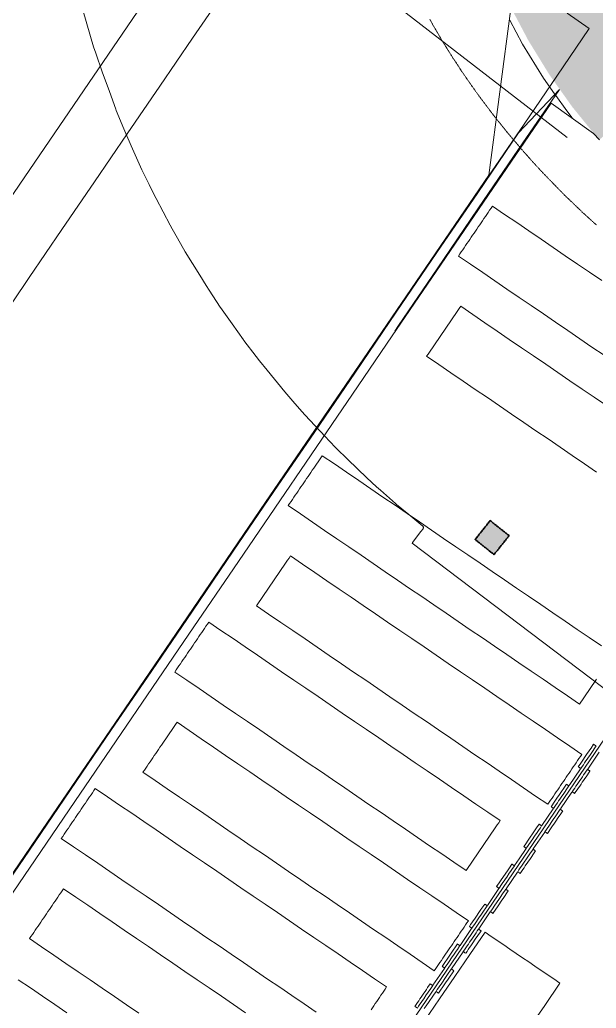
# Model space of a CAD drawing. Header units: millimetres. Extents: x -31757 to 121236, y -27283 to 63658.
# Drawn here: x 29485 to 32346, y 30862 to 35771 of the extents above; entities that cross this region are included whole.
import ezdxf

# ---------------------------------------------------------------- set-up
doc = ezdxf.new("R2010")
doc.units = ezdxf.units.MM
doc.linetypes.add('PHANTOM', pattern=[6.35, 3.175, -0.635, 0.635, -0.635, 0.635, -0.635])
for name, color, linetype, lineweight in [('01_切断（構造・壁）', 7, 'Continuous', 35), ('06_部屋の色', 8, 'Continuous', 0), ('10_見えがかり', 7, 'Continuous', 13), ('11_見えがかり（家具）', 8, 'Continuous', 9), ('20_上部（屋根の外形・梁）', 8, 'PHANTOM', 9), ('30_敷地・外構', 8, 'Continuous', 9), ('50_寸法', 3, 'Continuous', 9)]:
    doc.layers.add(name, color=color, linetype=linetype, lineweight=lineweight)

msp = doc.modelspace()

# ---------------------------------------------------------------- hatches: boundary and pattern name
at = {"layer": '01_切断（構造・壁）'}
msp.add_hatch(color=7, dxfattribs=at).paths.add_polyline_path([(31753.2, 33183.6), (31750.8, 33185.6), (31745.4, 33189.9), (31747.3, 33192.3), (31751.6, 33197.7), (31753.5, 33200.1), (31757.8, 33205.5), (31759.7, 33207.9), (31764, 33213.3), (31766, 33215.8), (31770.3, 33221.2), (31772.2, 33223.6), (31776.5, 33229), (31778.4, 33231.4), (31782.7, 33236.8), (31784.6, 33239.2), (31788.9, 33244.7), (31790.9, 33247.1), (31795.2, 33252.5), (31797.1, 33254.9), (31801.4, 33260.3), (31803.3, 33262.7), (31807.6, 33268.1), (31809.5, 33270.5), (31813.8, 33276), (31815.8, 33278.4), (31820.1, 33283.8), (31822.5, 33281.9), (31827.9, 33277.6), (31830.3, 33275.6), (31835.7, 33271.3), (31838.1, 33269.4), (31843.5, 33265.1), (31846, 33263.2), (31851.4, 33258.9), (31853.8, 33257), (31859.2, 33252.7), (31861.6, 33250.7), (31867, 33246.4), (31869.4, 33244.5), (31874.9, 33240.2), (31877.3, 33238.3), (31882.7, 33234), (31885.1, 33232.1), (31890.5, 33227.8), (31892.9, 33225.8), (31898.3, 33221.5), (31900.7, 33219.6), (31906.2, 33215.3), (31908.6, 33213.4), (31914, 33209.1), (31912.1, 33206.7), (31907.8, 33201.3), (31905.8, 33198.8), (31901.5, 33193.4), (31899.6, 33191), (31895.3, 33185.6), (31893.4, 33183.2), (31889.1, 33177.8), (31887.2, 33175.4), (31882.9, 33169.9), (31880.9, 33167.5), (31876.6, 33162.1), (31874.7, 33159.7), (31870.4, 33154.3), (31868.5, 33151.9), (31864.2, 33146.5), (31862.3, 33144.1), (31858, 33138.6), (31856, 33136.2), (31851.7, 33130.8), (31849.8, 33128.4), (31845.5, 33123), (31843.6, 33120.6), (31839.3, 33115.2), (31836.9, 33117.1), (31831.5, 33121.4), (31829, 33123.3), (31823.6, 33127.6), (31821.2, 33129.5), (31815.8, 33133.8), (31813.4, 33135.8), (31808, 33140.1), (31805.6, 33142), (31800.2, 33146.3), (31797.7, 33148.2), (31792.3, 33152.5), (31789.9, 33154.4), (31784.5, 33158.7), (31782.1, 33160.7), (31776.7, 33165), (31774.3, 33166.9), (31768.8, 33171.2), (31766.4, 33173.1), (31761, 33177.4), (31758.6, 33179.3)])
at = {"layer": '06_部屋の色', "true_color": 0xc9c1e3}
msp.add_hatch(color=8, dxfattribs=at).paths.add_polyline_path([(31826.7, 37731.8), (31827.1, 37733.8), (31827.2, 37734.1), (31827.3, 37734.5), (31827.4, 37734.9), (31828.1, 37737.7), (31829.6, 37744), (31870.5, 37913.3), (31870.5, 37913.3), (31922.3, 38079.5), (31926.2, 38091.9), (31988.9, 38254.3), (31993.6, 38266.5), (32066.8, 38424.4), (32072.3, 38436.2), (32155.6, 38589), (32161.9, 38600.4), (32256.4, 38749.3), (32263.5, 38760.5), (32272.8, 38774.2), (32282.9, 38789), (32399.1, 38959.4), (32423.1, 38994.7), (34415.9, 41918.4), (41890.2, 35769.7), (41406.9, 35180.1), (40925.8, 34588.6), (40446.8, 33995.4), (39970, 33400.4), (39495.4, 32803.7), (39023, 32205.3), (38552.7, 31605.1), (38240.5, 31204.1), (38022.3, 30922.4), (33553.4, 34375.8), (33243.1, 34615.6), (32897, 34883.1), (32877.5, 34898.1), (32877.5, 34898), (32874.1, 34900.8), (32729.8, 35020.1), (32593.7, 35148.5), (32592.1, 35150.3), (32590.7, 35151.6), (32590.7, 35151.7), (32473.4, 35278.1), (32365.7, 35178), (32362, 35174.6), (32351.6, 35185.8), (32227.3, 35338.6), (32113.2, 35499.4), (32010, 35667.2), (31917.9, 35841.5), (31839.4, 36017.3), (31971.9, 36076.5), (31978.2, 36079.3), (31913.5, 36254.3), (31912.7, 36256.8), (31860.2, 36433.6), (31859.6, 36436.2), (31818.8, 36616.1), (31818.4, 36618.7), (31789.5, 36800.8), (31789.3, 36803.5), (31772.4, 36987.1), (31772.4, 36988.1), (31767.6, 37172.5), (31767.5, 37174.2), (31767.6, 37174.3), (31767.7, 37176.8), (31775, 37361.1), (31775.3, 37363.8), (31794.7, 37547.1), (31795.2, 37549.8), (31826.6, 37731.5), (31826.6, 37731.8), (31826.6, 37731.8)])

# ---------------------------------------------------------------- linework, layer by layer
at = {"layer": '01_切断（構造・壁）'}
msp.add_lwpolyline([(31753.2, 33183.6), (31750.8, 33185.6), (31745.4, 33189.9), (31747.3, 33192.3), (31751.6, 33197.7), (31753.5, 33200.1), (31757.8, 33205.5), (31759.7, 33207.9), (31764, 33213.3), (31766, 33215.8), (31770.3, 33221.2), (31772.2, 33223.6), (31776.5, 33229), (31778.4, 33231.4), (31782.7, 33236.8), (31784.6, 33239.2), (31788.9, 33244.7), (31790.9, 33247.1), (31795.2, 33252.5), (31797.1, 33254.9), (31801.4, 33260.3), (31803.3, 33262.7), (31807.6, 33268.1), (31809.5, 33270.5), (31813.8, 33276), (31815.8, 33278.4), (31820.1, 33283.8), (31822.5, 33281.9), (31827.9, 33277.6), (31830.3, 33275.6), (31835.7, 33271.3), (31838.1, 33269.4), (31843.5, 33265.1), (31846, 33263.2), (31851.4, 33258.9), (31853.8, 33257), (31859.2, 33252.7), (31861.6, 33250.7), (31867, 33246.4), (31869.4, 33244.5), (31874.9, 33240.2), (31877.3, 33238.3), (31882.7, 33234), (31885.1, 33232.1), (31890.5, 33227.8), (31892.9, 33225.8), (31898.3, 33221.5), (31900.7, 33219.6), (31906.2, 33215.3), (31908.6, 33213.4), (31914, 33209.1), (31912.1, 33206.7), (31907.8, 33201.3), (31905.8, 33198.8), (31901.5, 33193.4), (31899.6, 33191), (31895.3, 33185.6), (31893.4, 33183.2), (31889.1, 33177.8), (31887.2, 33175.4), (31882.9, 33169.9), (31880.9, 33167.5), (31876.6, 33162.1), (31874.7, 33159.7), (31870.4, 33154.3), (31868.5, 33151.9), (31864.2, 33146.5), (31862.3, 33144.1), (31858, 33138.6), (31856, 33136.2), (31851.7, 33130.8), (31849.8, 33128.4), (31845.5, 33123), (31843.6, 33120.6), (31839.3, 33115.2), (31836.9, 33117.1), (31831.5, 33121.4), (31829, 33123.3), (31823.6, 33127.6), (31821.2, 33129.5), (31815.8, 33133.8), (31813.4, 33135.8), (31808, 33140.1), (31805.6, 33142), (31800.2, 33146.3), (31797.7, 33148.2), (31792.3, 33152.5), (31789.9, 33154.4), (31784.5, 33158.7), (31782.1, 33160.7), (31776.7, 33165), (31774.3, 33166.9), (31768.8, 33171.2), (31766.4, 33173.1), (31761, 33177.4), (31758.6, 33179.3), (31753.2, 33183.6)], dxfattribs=at)
at = {"layer": '10_見えがかり'}
for points in [[(31923, 35826.5), (31812.9, 34999.4), (31259.2, 34187.1), (30705.6, 33374.9), (30151.9, 32562.6), (29598.3, 31750.4), (29044.7, 30938.1), (28491, 30125.9), (27709.5, 30517.3), (26897.2, 31070.9), (26330.2, 30329.2), (24669.3, 27892.4), (24115.7, 27080.2), (23365.5, 27306.2), (23573.4, 28053), (24127, 28865.2), (24680.7, 29677.5), (26895.2, 32926.5)], [(31917.4, 35769.6), (31980.4, 35650.3), (32084.9, 35480.6), (32140, 35402.9)], [(29129.3, 29549.5), (28589, 29917.8), (28537.5, 30105.3), (28522.3, 30083), (28537.5, 30105.6), (28521.6, 30163.5), (28926.1, 30757.1), (29128.4, 31053.9), (29330.7, 31350.7), (29533, 31647.4), (29937.6, 32241), (30139.9, 32537.8), (30342.1, 32834.6), (30544.4, 33131.4), (30746.7, 33428.1), (30949, 33724.9), (31151.3, 34021.7), (31353.6, 34318.5), (31555.9, 34615.3), (31758.2, 34912), (31960.5, 35208.8), (32163.5, 35425)], [(32163.5, 35425), (31961.2, 35128.3), (31758.9, 34831.5), (31556.6, 34534.7), (31364.7, 34253.2), (31347.6, 34224.5)], [(32145.5, 35395.1), (32200.2, 35318), (32227.5, 35284.4)], [(31137.2, 33912.2), (31334.2, 34201.2), (31531.2, 34490.2), (31925.2, 35068.3), (32122.2, 35357.3), (32332.8, 35206.8), (32362.7, 35175.3)], [(30142.8, 28965.6), (30117.6, 28936.4), (29250.5, 29527.4), (28961.5, 29724.4), (28672.5, 29921.4), (28576.2, 30154.9), (28773.2, 30443.9), (28970.2, 30733), (29561.2, 31600), (29758.2, 31889), (30349.2, 32756.1), (30546.2, 33045.1), (31137.2, 33912.2)], [(32260.5, 32059.4), (32258.4, 32060.8), (32257.4, 32061.5), (32270.1, 32080.1), (32276.4, 32089.4), (32295.4, 32117.3), (32301.8, 32126.6), (32308.1, 32135.9), (32314.4, 32145.2), (32320.8, 32154.5), (32333.5, 32173.1), (32334.5, 32172.4), (32336.6, 32171), (32337.6, 32170.3), (32338.6, 32169.6), (32339.6, 32168.8), (32340.7, 32168.1), (32341.7, 32167.4), (32342.7, 32166.7), (32343.8, 32166), (32344.8, 32165.3), (32345.8, 32164.6), (32320.5, 32127.4), (32314.2, 32118.1), (32307.8, 32108.8), (32301.5, 32099.6), (32295.2, 32090.3), (32288.8, 32081), (32282.5, 32071.7), (32276.1, 32062.4), (32269.8, 32053.1), (32268.8, 32053.8), (32266.7, 32055.2), (32264.6, 32056.6), (32262.6, 32058), (32260.5, 32059.4)], [(32361.1, 32133.7), (32304.2, 32050.2)], [(32211.8, 31968), (32268.7, 32051.4)], [(32230.1, 31934.9), (32228, 31936.3), (32227, 31937), (32233.4, 31946.3), (32239.7, 31955.6), (32246, 31964.9), (32252.4, 31974.2), (32258.7, 31983.5), (32265, 31992.8), (32271.4, 32002.1), (32277.7, 32011.4), (32284, 32020.7), (32290.4, 32030), (32296.7, 32039.3), (32303, 32048.6), (32304.1, 32047.9), (32306.1, 32046.5), (32307.2, 32045.8), (32308.2, 32045), (32309.2, 32044.3), (32310.3, 32043.6), (32312.3, 32042.2), (32314.4, 32040.8), (32315.4, 32040.1), (32296.4, 32012.2), (32290.1, 32002.9), (32283.8, 31993.6), (32277.4, 31984.3), (32271.1, 31975), (32264.8, 31965.8), (32258.4, 31956.5), (32252.1, 31947.2), (32245.7, 31937.9), (32239.4, 31928.6), (32237.3, 31930), (32235.3, 31931.4), (32232.2, 31933.5), (32230.1, 31934.9)], [(32126.4, 31860.4), (32125.3, 31861.1), (32123.3, 31862.5), (32122.2, 31863.2), (32141.3, 31891.1), (32147.6, 31900.4), (32153.9, 31909.7), (32160.3, 31919), (32198.3, 31974.8), (32199.3, 31974.1), (32201.4, 31972.6), (32202.4, 31971.9), (32203.4, 31971.2), (32205.5, 31969.8), (32206.5, 31969.1), (32207.6, 31968.4), (32209.6, 31967), (32210.7, 31966.3), (32204.3, 31957), (32198, 31947.7), (32191.7, 31938.4), (32185.3, 31929.1), (32172.7, 31910.5), (32166.3, 31901.2), (32160, 31891.9), (32153.6, 31882.6), (32147.3, 31873.3), (32141, 31864.1), (32134.6, 31854.8), (32132.6, 31856.2), (32131.5, 31856.9), (32128.4, 31859), (32127.4, 31859.7), (32126.4, 31860.4)], [(32225.9, 31935.4), (32169, 31851.9)], [(32076.6, 31769.6), (32133.5, 31853.1)], [(32094.9, 31736.6), (32093.9, 31737.3), (32092.9, 31738), (32091.8, 31738.7), (32110.9, 31766.6), (32117.2, 31775.9), (32123.5, 31785.2), (32129.9, 31794.5), (32136.2, 31803.8), (32142.5, 31813.1), (32167.9, 31850.3), (32168.9, 31849.6), (32169.9, 31848.8), (32172, 31847.4), (32174.1, 31846), (32176.1, 31844.6), (32179.2, 31842.5), (32180.3, 31841.8), (32167.6, 31823.2), (32161.3, 31813.9), (32142.3, 31786), (32135.9, 31776.7), (32129.6, 31767.4), (32123.2, 31758.1), (32116.9, 31748.8), (32110.6, 31739.6), (32104.2, 31730.3), (32103.2, 31731), (32102.2, 31731.7), (32101.1, 31732.4), (32099.1, 31733.8), (32098, 31734.5), (32097, 31735.2), (32096, 31735.9), (32094.9, 31736.6)], [(31991.2, 31662.1), (31990.2, 31662.8), (31989.1, 31663.5), (31988.1, 31664.2), (31987.1, 31664.9), (31993.4, 31674.2), (31999.7, 31683.5), (32006.1, 31692.8), (32044.1, 31748.6), (32050.4, 31757.9), (32063.1, 31776.4), (32064.1, 31775.7), (32065.2, 31775), (32066.2, 31774.3), (32068.3, 31772.9), (32070.3, 31771.5), (32072.4, 31770.1), (32073.4, 31769.4), (32074.5, 31768.7), (32075.5, 31768), (32069.2, 31758.7), (32062.8, 31749.4), (32056.5, 31740.1), (32050.2, 31730.8), (32043.8, 31721.5), (32037.5, 31712.2), (32031.1, 31702.9), (32012.1, 31675), (32005.8, 31665.7), (31999.5, 31656.4), (31997.4, 31657.9), (31996.4, 31658.6), (31995.3, 31659.3), (31993.3, 31660.7), (31992.2, 31661.4), (31991.2, 31662.1)], [(32090.7, 31737.1), (32033.8, 31653.6)], [(31941.5, 31571.3), (31963.6, 31603.9), (31998.3, 31654.8)], [(31959.8, 31538.3), (31958.7, 31539), (31957.7, 31539.7), (31956.7, 31540.4), (31963, 31549.7), (31969.3, 31559), (31975.7, 31568.3), (31982, 31577.6), (32007.4, 31614.8), (32013.7, 31624.1), (32020, 31633.3), (32026.4, 31642.6), (32032.7, 31651.9), (32033.7, 31651.2), (32034.8, 31650.5), (32035.8, 31649.8), (32036.8, 31649.1), (32037.9, 31648.4), (32039.9, 31647), (32041, 31646.3), (32042, 31645.6), (32043, 31644.9), (32044.1, 31644.2), (32045.1, 31643.5), (32038.8, 31634.2), (32032.4, 31624.9), (32026.1, 31615.6), (32019.8, 31606.3), (31994.4, 31569.1), (31988.1, 31559.8), (31981.7, 31550.5), (31975.4, 31541.2), (31969.1, 31531.9), (31967, 31533.3), (31964.9, 31534.8), (31961.8, 31536.9), (31959.8, 31538.3)], [(31855, 31464.5), (31854, 31465.2), (31852.9, 31465.9), (31851.9, 31466.6), (31864.6, 31485.2), (31870.9, 31494.5), (31908.9, 31550.2), (31915.3, 31559.5), (31927.9, 31578.1), (31929, 31577.4), (31931, 31576), (31933.1, 31574.6), (31935.2, 31573.2), (31937.2, 31571.8), (31939.3, 31570.4), (31940.3, 31569.7), (31927.7, 31551.1), (31921.3, 31541.8), (31915, 31532.5), (31902.3, 31513.9), (31896, 31504.6), (31889.6, 31495.3), (31883.3, 31486), (31877, 31476.7), (31864.3, 31458.1), (31863.3, 31458.8), (31862.2, 31459.5), (31861.2, 31460.2), (31860.2, 31460.9), (31858.1, 31462.4), (31857.1, 31463.1), (31856, 31463.8), (31855, 31464.5)], [(31955.5, 31538.7), (31898.7, 31455.3)], [(31806.3, 31373), (31863.2, 31456.5)], [(31825.6, 31339.3), (31823.6, 31340.7), (31822.5, 31341.4), (31821.5, 31342.1), (31827.8, 31351.4), (31834.2, 31360.7), (31840.5, 31370), (31865.9, 31407.1), (31872.2, 31416.4), (31878.5, 31425.7), (31884.9, 31435), (31891.2, 31444.3), (31897.5, 31453.6), (31899.6, 31452.2), (31901.7, 31450.8), (31902.7, 31450.1), (31904.8, 31448.7), (31905.8, 31448), (31906.8, 31447.3), (31907.9, 31446.6), (31908.9, 31445.9), (31909.9, 31445.2), (31884.6, 31408), (31878.2, 31398.7), (31871.9, 31389.4), (31865.6, 31380.1), (31859.2, 31370.8), (31833.9, 31333.6), (31831.8, 31335), (31830.8, 31335.7), (31829.8, 31336.4), (31827.7, 31337.9), (31825.6, 31339.3)], [(31719.8, 31266.2), (31717.8, 31267.6), (31716.7, 31268.3), (31723.1, 31277.6), (31729.4, 31286.9), (31735.7, 31296.2), (31742.1, 31305.4), (31754.7, 31324), (31761.1, 31333.3), (31767.4, 31342.6), (31773.8, 31351.9), (31792.8, 31379.8), (31793.8, 31379.1), (31795.9, 31377.7), (31796.9, 31377), (31797.9, 31376.3), (31799, 31375.6), (31801, 31374.2), (31802.1, 31373.5), (31804.1, 31372.1), (31805.2, 31371.4), (31779.8, 31334.2), (31773.5, 31324.9), (31767.1, 31315.6), (31760.8, 31306.3), (31748.1, 31287.7), (31741.8, 31278.4), (31735.5, 31269.1), (31729.1, 31259.8), (31728.1, 31260.5), (31727.1, 31261.2), (31726, 31261.9), (31725, 31262.6), (31724, 31263.3), (31721.9, 31264.7), (31719.8, 31266.2)], [(31820.4, 31340.4), (31763.5, 31257)], [(31671.1, 31174.7), (31720.8, 31247.6), (31728, 31258.2)], [(31689.4, 31141.6), (31687.4, 31143.1), (31686.3, 31143.8), (31692.7, 31153.1), (31699, 31162.4), (31705.3, 31171.6), (31711.7, 31180.9), (31718, 31190.2), (31724.3, 31199.5), (31743.4, 31227.4), (31749.7, 31236.7), (31756, 31246), (31762.4, 31255.3), (31763.4, 31254.6), (31764.4, 31253.9), (31765.5, 31253.2), (31767.5, 31251.8), (31769.6, 31250.4), (31771.7, 31249), (31772.7, 31248.3), (31773.7, 31247.6), (31774.8, 31246.9), (31768.4, 31237.6), (31762.1, 31228.3), (31755.7, 31219), (31749.4, 31209.7), (31730.4, 31181.8), (31724.1, 31172.5), (31717.7, 31163.2), (31711.4, 31153.9), (31705.1, 31144.6), (31698.7, 31135.3), (31696.7, 31136.7), (31694.6, 31138.1), (31692.5, 31139.5), (31691.5, 31140.2), (31689.4, 31141.6)], [(31585.7, 31067.1), (31584.7, 31067.8), (31582.6, 31069.2), (31581.6, 31069.9), (31619.6, 31125.7), (31625.9, 31135), (31657.6, 31181.5), (31658.6, 31180.8), (31660.7, 31179.4), (31661.7, 31178.7), (31662.8, 31178), (31664.8, 31176.6), (31665.9, 31175.9), (31666.9, 31175.2), (31669, 31173.8), (31670, 31173.1), (31657.3, 31154.5), (31651, 31145.2), (31638.3, 31126.6), (31632, 31117.3), (31625.6, 31108), (31619.3, 31098.7), (31613, 31089.4), (31606.6, 31080.1), (31600.3, 31070.8), (31593.9, 31061.5), (31591.9, 31062.9), (31590.9, 31063.6), (31589.8, 31064.3), (31587.8, 31065.7), (31586.7, 31066.4), (31585.7, 31067.1)], [(31685.2, 31142.1), (31628.3, 31058.7)], [(31535.9, 30976.4), (31592.8, 31059.8)], [(31554.3, 30943.3), (31552.2, 30944.7), (31551.2, 30945.4), (31557.5, 30954.7), (31563.8, 30964), (31570.2, 30973.3), (31576.5, 30982.6), (31601.8, 31019.8), (31608.2, 31029.1), (31627.2, 31057), (31628.2, 31056.3), (31629.3, 31055.6), (31631.3, 31054.2), (31633.4, 31052.8), (31636.5, 31050.7), (31638.5, 31049.3), (31639.6, 31048.6), (31614.2, 31011.4), (31607.9, 31002.1), (31601.6, 30992.8), (31595.2, 30983.5), (31563.5, 30937), (31561.5, 30938.4), (31560.4, 30939.1), (31558.4, 30940.5), (31556.3, 30941.9), (31554.3, 30943.3)], [(31450.5, 30868.8), (31449.5, 30869.5), (31448.4, 30870.2), (31447.4, 30870.9), (31446.4, 30871.6), (31459.1, 30890.2), (31465.4, 30899.5), (31471.7, 30908.8), (31478.1, 30918.1), (31484.4, 30927.4), (31490.7, 30936.7), (31497.1, 30946), (31503.4, 30955.3), (31509.7, 30964.6), (31522.4, 30983.2), (31523.4, 30982.5), (31524.5, 30981.8), (31525.5, 30981.1), (31526.5, 30980.4), (31527.6, 30979.7), (31529.6, 30978.3), (31531.7, 30976.9), (31533.8, 30975.4), (31534.8, 30974.7), (31528.5, 30965.4), (31522.1, 30956.1), (31515.8, 30946.9), (31509.5, 30937.6), (31503.1, 30928.3), (31490.5, 30909.7), (31484.1, 30900.4), (31477.8, 30891.1), (31471.4, 30881.8), (31465.1, 30872.5), (31458.8, 30863.2), (31456.7, 30864.6), (31455.7, 30865.3), (31454.6, 30866), (31453.6, 30866.7), (31452.6, 30867.4), (31451.5, 30868.1), (31450.5, 30868.8)], [(31550, 30943.8), (31502.8, 30874.5), (31493.1, 30860.3)]]:
    msp.add_lwpolyline(points, dxfattribs=at)
at = {"layer": '11_見えがかり（家具）'}
msp.add_lwpolyline([(31494, 30799.5), (31569.1, 30909.6), (31644.2, 31019.8), (31719.3, 31130), (31794.4, 31240.2), (31825.4, 31219), (31887.3, 31176.8), (31918.3, 31155.7), (31949.3, 31134.6), (31980.3, 31113.4), (32011.3, 31092.3), (32042.3, 31071.2), (32073.3, 31050.1), (32135.2, 31007.8), (32166.2, 30986.7), (32091.1, 30876.5), (32016, 30766.4)], dxfattribs=at)
at = {"layer": '20_上部（屋根の外形・梁）'}
for points in [[(32347.1, 34752.2), (32287, 34806.4), (32286.6, 34806.7), (32187.4, 34901.9), (32187.1, 34902.3), (32079.7, 35012.8), (32034.3, 35062), (32034.1, 35062.2), (31979, 35124.2), (31978.7, 35124.5), (31907.1, 35209.1), (31906.8, 35209.4), (31862.5, 35264.4), (31854.5, 35274.3), (31854.4, 35274.5), (31841.8, 35290.6), (31841.5, 35291), (31837.4, 35296.2), (31837.1, 35296.5), (31833.2, 35301.8), (31832.9, 35302.1), (31820.3, 35318.3), (31820.1, 35318.6), (31795.2, 35352.1), (31795.1, 35352.2), (31770, 35385.5), (31769.7, 35385.8), (31762, 35396.7), (31761.6, 35397.2), (31753.4, 35408.2), (31753.3, 35408.4), (31720.9, 35453.9), (31720.8, 35454.1), (31711.4, 35467.8), (31711.1, 35468.2), (31704.9, 35476.9), (31704.7, 35477.2), (31694.7, 35492.2), (31694.5, 35492.4), (31673.3, 35523.4), (31673.1, 35523.7), (31658.1, 35547), (31657.8, 35547.4), (31642.4, 35570.4), (31642.2, 35570.8), (31627.5, 35594.3), (31627.2, 35594.7), (31612.1, 35618), (31611.9, 35618.4), (31592.6, 35650), (31592.4, 35650.2), (31585, 35662.1), (31582.5, 35666.1), (31582.2, 35666.5), (31577.3, 35674.9), (31577, 35675.4), (31567.9, 35690.4), (31567.7, 35690.7), (31539.3, 35739.3), (31539.1, 35739.6), (31528.4, 35758.9), (31528.1, 35759.5), (31519.5, 35774.1)], [(32079.7, 35012.8), (32079.7, 35012.8), (32079.7, 35012.8), (32079.7, 35012.8)]]:
    msp.add_lwpolyline(points, dxfattribs=at)
at = {"layer": '30_敷地・外構'}
for points in [[(30263.3, 36095.9), (29559.3, 35063), (28855.3, 34030.1), (28151.2, 32997.3), (27447.2, 31964.4), (26743.2, 30931.5), (26039.2, 29898.6), (25335.1, 28865.7), (24631.1, 27832.8), (23927.1, 26799.9), (23223.1, 25767.1), (22519, 24734.2), (21815, 23701.3), (21111, 22668.4), (20407, 21635.5), (19702.9, 20602.6)], [(27103.7, 30927.8), (27265.6, 31165.3), (27427.6, 31402.9), (27589.5, 31640.5), (27751.4, 31878), (27913.3, 32115.6), (28075.3, 32353.2), (28237.2, 32590.7), (28399.1, 32828.3), (28561, 33065.9), (28723, 33303.4), (28884.9, 33541), (29046.8, 33778.5), (29208.7, 34016.1), (29370.7, 34253.7), (29532.6, 34491.2), (29694.5, 34728.8), (29856.4, 34966.4), (30018.4, 35203.9), (30180.3, 35441.5), (30342.2, 35679), (30504.2, 35916.6)], [(32201.8, 35803.2), (32256.9, 35765.7), (32312, 35728.2), (32150.1, 35490.6), (31988.2, 35253), (31826.2, 35015.5), (31664.3, 34777.9), (31502.4, 34540.3), (31340.5, 34302.8), (31178.5, 34065.2), (31016.6, 33827.6), (30854.7, 33590.1), (30692.8, 33352.5), (30530.8, 33115), (30368.9, 32877.4), (30207, 32639.8), (30045.1, 32402.3), (29883.1, 32164.7), (29721.2, 31927.1), (29559.3, 31689.6), (29397.4, 31452)], [(33265.1, 31784), (31432.4, 33171.9), (31432.4, 33172), (31434.7, 33175.1), (31475.8, 33229.3), (31486.8, 33243.8), (31487.2, 33244.4), (31487.5, 33245.1), (31487.8, 33245.7), (31488, 33246.4), (31488.2, 33247.1), (31488.4, 33247.8), (31488.5, 33248.6), (31488.5, 33249.3), (31488.5, 33250), (31488.4, 33250.7), (31488.3, 33251.4), (31488.1, 33252.2), (31487.9, 33252.8), (31487.6, 33253.5), (31487.3, 33254.2), (31486.9, 33254.8), (31486.5, 33255.4), (31486.1, 33256), (31485.6, 33256.5), (31485, 33257), (31415.8, 33314.2), (31354.9, 33364.6), (31349.7, 33369.2), (31274.9, 33435.3), (31256.4, 33451.6), (31208.6, 33496.7), (31113.1, 33586.8), (31113, 33586.9), (31056.2, 33644.2), (31020.6, 33680.1), (31002.3, 33699.7), (30900.4, 33809.4), (30886.4, 33824.5), (30850.5, 33865.8), (30800.2, 33923.6), (30800.1, 33923.7), (30713.4, 34030.3), (30675.8, 34076.5), (30658.4, 34099.4), (30598, 34178.9), (30596.3, 34181.1), (30539.3, 34261.4), (30482.3, 34341.8), (30480.7, 34344.2), (30425.7, 34427.4), (30409.8, 34451.4), (30378.6, 34502.1), (30306.5, 34619.2), (30306.5, 34619.3), (30268.5, 34685.8), (30241.4, 34733.3), (30231.8, 34751.5), (30161.8, 34884), (30149.4, 34907.6), (30127.2, 34953.2), (30091.9, 35025.7), (30091.8, 35025.8), (30038.3, 35145.7), (30011.5, 35205.7), (30002.2, 35228.5), (29964.5, 35320.9), (29961.9, 35327.4), (29929.8, 35414), (29893.5, 35512.1), (29893.4, 35512.2), (29862.3, 35605.6), (29852, 35636.8), (29836.7, 35688), (29795.9, 35825.6)], [(31662.5, 34597.6), (31669.5, 34608), (31676.5, 34618.3), (31683.6, 34628.6), (31690.6, 34638.9), (31697.7, 34649.3), (31704.7, 34659.6), (31711.7, 34669.9), (31718.8, 34680.3), (31725.8, 34690.6), (31732.9, 34700.9), (31739.9, 34711.2), (31746.9, 34721.6), (31754, 34731.9), (31761, 34742.2), (31768.1, 34752.6), (31775.1, 34762.9), (31782.1, 34773.2), (31789.2, 34783.6), (31796.2, 34793.9), (31803.3, 34804.2), (31810.3, 34814.5), (31817.4, 34824.9), (31824.4, 34835.2), (31831.4, 34845.5), (31891.7, 34804.5), (31951.9, 34763.4), (32012.2, 34722.3), (32072.4, 34681.3), (32132.7, 34640.2), (32192.9, 34599.1), (32253.2, 34558), (32313.4, 34517), (32373.7, 34475.9)], [(32385.5, 34104.8), (32325.2, 34145.9), (32265, 34187), (32204.7, 34228), (32144.5, 34269.1), (32084.2, 34310.2), (32024, 34351.2), (31963.7, 34392.3), (31903.5, 34433.4), (31843.2, 34474.4), (31783, 34515.5), (31722.7, 34556.6), (31662.5, 34597.6)], [(31504.8, 34100), (31511.8, 34110.3), (31518.9, 34120.7), (31525.9, 34131), (31533, 34141.3), (31540, 34151.6), (31547, 34162), (31554.1, 34172.3), (31561.1, 34182.6), (31568.2, 34193), (31575.2, 34203.3), (31582.2, 34213.6), (31589.3, 34223.9), (31596.3, 34234.3), (31603.4, 34244.6), (31610.4, 34254.9), (31617.4, 34265.3), (31624.5, 34275.6), (31631.5, 34285.9), (31638.6, 34296.2), (31645.6, 34306.6), (31652.6, 34316.9), (31659.7, 34327.2), (31666.7, 34337.6), (31673.8, 34347.9), (31734, 34306.8), (31794.3, 34265.8), (31854.5, 34224.7), (31914.8, 34183.6), (31975, 34142.5), (32035.3, 34101.5), (32095.5, 34060.4), (32155.8, 34019.3), (32216, 33978.3), (32276.3, 33937.2), (32336.5, 33896.1), (32396.8, 33855.1)], [(32348.3, 33525), (32288.1, 33566.1), (32227.8, 33607.2), (32167.6, 33648.2), (32107.3, 33689.3), (32047.1, 33730.4), (31986.8, 33771.4), (31926.6, 33812.5), (31866.3, 33853.6), (31806.1, 33894.7), (31745.8, 33935.7), (31685.6, 33976.8), (31625.3, 34017.9), (31565.1, 34058.9), (31504.8, 34100)], [(31027, 28253.7), (30853.5, 28371.9), (30680.1, 28490.1), (30506.6, 28608.3), (30333.2, 28726.5), (30159.8, 28844.7), (30490.2, 29415.5), (30971.7, 30122), (31453.2, 30828.4), (31934.8, 31534.9), (32416.3, 32241.4), (32897.9, 32947.9), (33379.4, 33654.4), (33843.7, 33959.3), (34280.5, 33621.9), (34717.2, 33284.4), (35153.9, 32946.9)], [(30817.6, 33358.2), (30824.7, 33368.5), (30831.7, 33378.8), (30838.8, 33389.2), (30845.8, 33399.5), (30852.8, 33409.8), (30859.9, 33420.1), (30866.9, 33430.5), (30874, 33440.8), (30881, 33451.1), (30888, 33461.5), (30895.1, 33471.8), (30902.1, 33482.1), (30909.2, 33492.4), (30916.2, 33502.8), (30923.2, 33513.1), (30930.3, 33523.4), (30937.3, 33533.8), (30944.4, 33544.1), (30951.4, 33554.4), (30958.4, 33564.7), (30965.5, 33575.1), (30972.5, 33585.4), (30979.6, 33595.7), (30986.6, 33606.1), (31046.9, 33565), (31107.1, 33523.9), (31167.4, 33482.9), (31227.6, 33441.8), (31287.9, 33400.7), (31348.1, 33359.7), (31408.4, 33318.6), (31468.6, 33277.5), (31528.9, 33236.4), (31589.1, 33195.4), (31649.4, 33154.3), (31709.6, 33113.2), (31769.9, 33072.2), (31830.1, 33031.1), (31890.4, 32990), (31950.6, 32949), (32010.9, 32907.9), (32071.1, 32866.8), (32131.4, 32825.8), (32191.6, 32784.7), (32251.9, 32743.6), (32312.1, 32702.6), (32372.4, 32661.5)], [(32348.2, 32496.5), (32341.1, 32486.2), (32334.1, 32475.8), (32327, 32465.5), (32320, 32455.2), (32313, 32444.8), (32305.9, 32434.5), (32298.9, 32424.2), (32291.8, 32413.9), (32284.8, 32403.5), (32277.8, 32393.2), (32270.7, 32382.9), (32263.7, 32372.5), (32203.4, 32413.6), (32143.2, 32454.7), (32082.9, 32495.7), (32022.7, 32536.8), (31962.4, 32577.9), (31902.2, 32618.9), (31841.9, 32660), (31781.7, 32701.1), (31721.4, 32742.1), (31661.2, 32783.2), (31600.9, 32824.3), (31540.7, 32865.4), (31480.4, 32906.4), (31420.2, 32947.5), (31359.9, 32988.6), (31299.6, 33029.6), (31239.4, 33070.7), (31179.1, 33111.8), (31118.9, 33152.8), (31058.6, 33193.9), (30998.4, 33235), (30938.1, 33276), (30877.9, 33317.1), (30817.6, 33358.2)], [(30660, 32860.5), (30667, 32870.9), (30674.1, 32881.2), (30681.1, 32891.5), (30688.1, 32901.8), (30695.2, 32912.2), (30702.2, 32922.5), (30709.3, 32932.8), (30716.3, 32943.2), (30723.3, 32953.5), (30730.4, 32963.8), (30737.4, 32974.1), (30744.5, 32984.5), (30751.5, 32994.8), (30758.5, 33005.1), (30765.6, 33015.5), (30772.6, 33025.8), (30779.7, 33036.1), (30786.7, 33046.5), (30793.7, 33056.8), (30800.8, 33067.1), (30807.8, 33077.4), (30814.9, 33087.8), (30821.9, 33098.1), (30828.9, 33108.4), (30889.2, 33067.4), (30949.4, 33026.3), (31009.7, 32985.2), (31069.9, 32944.2), (31130.2, 32903.1), (31190.4, 32862), (31250.7, 32820.9), (31311, 32779.9), (31371.2, 32738.8), (31431.5, 32697.7), (31491.7, 32656.7), (31552, 32615.6), (31612.2, 32574.5), (31672.5, 32533.5), (31732.7, 32492.4), (31793, 32451.3), (31853.2, 32410.3), (31913.5, 32369.2), (31973.7, 32328.1), (32034, 32287.1), (32094.2, 32246), (32154.5, 32204.9), (32214.7, 32163.9), (32275, 32122.8), (32267.9, 32112.5), (32260.9, 32102.1), (32253.9, 32091.8), (32246.8, 32081.5), (32239.8, 32071.1), (32232.7, 32060.8), (32225.7, 32050.5), (32218.7, 32040.2), (32211.6, 32029.8), (32204.6, 32019.5), (32197.5, 32009.2), (32190.5, 31998.8), (32183.5, 31988.5), (32176.4, 31978.2), (32169.4, 31967.9), (32162.3, 31957.5), (32155.3, 31947.2), (32148.3, 31936.9), (32141.2, 31926.5), (32134.2, 31916.2), (32127.1, 31905.9), (32120.1, 31895.6), (32113.1, 31885.2), (32106, 31874.9), (32045.8, 31916), (31985.5, 31957), (31925.3, 31998.1), (31865, 32039.2), (31804.8, 32080.2), (31744.5, 32121.3), (31684.3, 32162.4), (31624, 32203.4), (31563.7, 32244.5), (31503.5, 32285.6), (31443.2, 32326.6), (31383, 32367.7), (31322.7, 32408.8), (31262.5, 32449.9), (31202.2, 32490.9), (31142, 32532), (31081.7, 32573.1), (31021.5, 32614.1), (30961.2, 32655.2), (30901, 32696.3), (30840.7, 32737.3), (30780.5, 32778.4), (30720.2, 32819.5), (30660, 32860.5)], [(30254.4, 32531.9), (30261.5, 32542.2), (30268.5, 32552.5), (30275.5, 32562.8), (30282.6, 32573.2), (30289.6, 32583.5), (30296.7, 32593.8), (30303.7, 32604.2), (30310.7, 32614.5), (30317.8, 32624.8), (30324.8, 32635.2), (30331.9, 32645.5), (30338.9, 32655.8), (30345.9, 32666.1), (30353, 32676.5), (30360, 32686.8), (30367.1, 32697.1), (30374.1, 32707.5), (30381.1, 32717.8), (30388.2, 32728.1), (30395.2, 32738.4), (30402.3, 32748.8), (30409.3, 32759.1), (30416.3, 32769.4), (30423.4, 32779.8), (30483.6, 32738.7), (30543.9, 32697.6), (30604.1, 32656.5), (30664.4, 32615.5), (30724.6, 32574.4), (30784.9, 32533.3), (30845.1, 32492.3), (30905.4, 32451.2), (30965.6, 32410.1), (31025.9, 32369.1), (31086.2, 32328), (31146.4, 32286.9), (31206.7, 32245.9), (31266.9, 32204.8), (31327.2, 32163.7), (31387.4, 32122.7), (31447.7, 32081.6), (31507.9, 32040.5), (31568.2, 31999.5), (31628.4, 31958.4), (31688.7, 31917.3), (31748.9, 31876.3), (31809.2, 31835.2), (31869.4, 31794.1), (31862.4, 31783.8), (31855.3, 31773.5), (31848.3, 31763.1), (31841.3, 31752.8), (31834.2, 31742.5), (31827.2, 31732.1), (31820.1, 31721.8), (31813.1, 31711.5), (31806.1, 31701.2), (31799, 31690.8), (31792, 31680.5), (31784.9, 31670.2), (31777.9, 31659.8), (31770.9, 31649.5), (31763.8, 31639.2), (31756.8, 31628.9), (31749.7, 31618.5), (31742.7, 31608.2), (31735.7, 31597.9), (31728.6, 31587.5), (31721.6, 31577.2), (31714.5, 31566.9), (31707.5, 31556.6), (31700.5, 31546.2), (31640.2, 31587.3), (31580, 31628.4), (31519.7, 31669.4), (31459.4, 31710.5), (31399.2, 31751.6), (31338.9, 31792.6), (31278.7, 31833.7), (31218.4, 31874.8), (31158.2, 31915.8), (31097.9, 31956.9), (31037.7, 31998), (30977.4, 32039), (30917.2, 32080.1), (30856.9, 32121.2), (30796.7, 32162.2), (30736.4, 32203.3), (30676.2, 32244.4), (30615.9, 32285.5), (30555.7, 32326.5), (30495.4, 32367.6), (30435.2, 32408.7), (30374.9, 32449.7), (30314.7, 32490.8), (30254.4, 32531.9)], [(30096.8, 32034.2), (30103.8, 32044.6), (30110.8, 32054.9), (30117.9, 32065.2), (30124.9, 32075.5), (30132, 32085.9), (30139, 32096.2), (30146, 32106.5), (30153.1, 32116.9), (30160.1, 32127.2), (30167.2, 32137.5), (30174.2, 32147.8), (30181.2, 32158.2), (30188.3, 32168.5), (30195.3, 32178.8), (30202.4, 32189.2), (30209.4, 32199.5), (30216.4, 32209.8), (30223.5, 32220.1), (30230.5, 32230.5), (30237.6, 32240.8), (30244.6, 32251.1), (30251.6, 32261.5), (30258.7, 32271.8), (30265.7, 32282.1), (30326, 32241), (30386.2, 32200), (30446.5, 32158.9), (30506.7, 32117.8), (30567, 32076.8), (30627.2, 32035.7), (30687.5, 31994.6), (30747.7, 31953.6), (30808, 31912.5), (30868.2, 31871.4), (30928.5, 31830.4), (30988.7, 31789.3), (31049, 31748.2), (31109.2, 31707.2), (31169.5, 31666.1), (31229.7, 31625), (31290, 31584), (31350.2, 31542.9), (31410.5, 31501.8), (31470.8, 31460.8), (31531, 31419.7), (31591.3, 31378.6), (31651.5, 31337.6), (31711.8, 31296.5), (31704.7, 31286.2), (31697.7, 31275.8), (31690.6, 31265.5), (31683.6, 31255.2), (31676.6, 31244.8), (31669.5, 31234.5), (31662.5, 31224.2), (31655.4, 31213.9), (31648.4, 31203.5), (31641.4, 31193.2), (31634.3, 31182.9), (31627.3, 31172.5), (31620.2, 31162.2), (31613.2, 31151.9), (31606.2, 31141.6), (31599.1, 31131.2), (31592.1, 31120.9), (31585, 31110.6), (31578, 31100.2), (31571, 31089.9), (31563.9, 31079.6), (31556.9, 31069.2), (31549.8, 31058.9), (31542.8, 31048.6), (31482.5, 31089.7), (31422.3, 31130.7), (31362, 31171.8), (31301.8, 31212.9), (31241.5, 31253.9), (31181.3, 31295), (31121, 31336.1), (31060.8, 31377.1), (31000.5, 31418.2), (30940.3, 31459.3), (30880, 31500.3), (30819.8, 31541.4), (30759.5, 31582.5), (30699.3, 31623.5), (30639, 31664.6), (30578.8, 31705.7), (30518.5, 31746.7), (30458.3, 31787.8), (30398, 31828.9), (30337.8, 31870), (30277.5, 31911), (30217.3, 31952.1), (30157, 31993.2), (30096.8, 32034.2)], [(29691.2, 31705.6), (29698.2, 31715.9), (29705.3, 31726.2), (29712.3, 31736.5), (29719.4, 31746.9), (29726.4, 31757.2), (29733.4, 31767.5), (29740.5, 31777.9), (29747.5, 31788.2), (29754.6, 31798.5), (29761.6, 31808.8), (29768.6, 31819.2), (29775.7, 31829.5), (29782.7, 31839.8), (29789.8, 31850.2), (29796.8, 31860.5), (29803.8, 31870.8), (29810.9, 31881.1), (29817.9, 31891.5), (29825, 31901.8), (29832, 31912.1), (29839, 31922.5), (29846.1, 31932.8), (29853.1, 31943.1), (29860.2, 31953.4), (29920.4, 31912.4), (29980.7, 31871.3), (30040.9, 31830.2), (30101.2, 31789.2), (30161.4, 31748.1), (30221.7, 31707), (30281.9, 31666), (30342.2, 31624.9), (30402.4, 31583.8), (30462.7, 31542.8), (30522.9, 31501.7), (30583.2, 31460.6), (30643.4, 31419.6), (30703.7, 31378.5), (30763.9, 31337.4), (30824.2, 31296.4), (30884.4, 31255.3), (30944.7, 31214.2), (31004.9, 31173.2), (31065.2, 31132.1), (31125.4, 31091), (31185.7, 31049.9), (31246, 31008.9), (31306.2, 30967.8), (31299.2, 30957.5), (31292.1, 30947.2), (31285.1, 30936.8), (31278, 30926.5), (31271, 30916.2), (31264, 30905.8), (31256.9, 30895.5), (31249.9, 30885.2), (31242.8, 30874.9), (31235.8, 30864.5), (31228.8, 30854.2)], [(30956.5, 30843.1), (30896.2, 30884.2), (30836, 30925.3), (30775.7, 30966.3), (30715.5, 31007.4), (30655.2, 31048.5), (30595, 31089.5), (30534.7, 31130.6), (30474.5, 31171.7), (30414.2, 31212.7), (30354, 31253.8), (30293.7, 31294.9), (30233.5, 31335.9), (30173.2, 31377), (30113, 31418.1), (30052.7, 31459.1), (29992.5, 31500.2), (29932.2, 31541.3), (29872, 31582.3), (29811.7, 31623.4), (29751.5, 31664.5), (29691.2, 31705.6)], [(29533.5, 31207.9), (29540.6, 31218.2), (29547.6, 31228.6), (29554.7, 31238.9), (29561.7, 31249.2), (29568.7, 31259.6), (29575.8, 31269.9), (29582.8, 31280.2), (29589.9, 31290.5), (29596.9, 31300.9), (29603.9, 31311.2), (29611, 31321.5), (29618, 31331.9), (29625.1, 31342.2), (29632.1, 31352.5), (29639.1, 31362.9), (29646.2, 31373.2), (29653.2, 31383.5), (29660.3, 31393.8), (29667.3, 31404.2), (29674.3, 31414.5), (29681.4, 31424.8), (29688.4, 31435.2), (29695.5, 31445.5), (29702.5, 31455.8), (29762.8, 31414.7), (29823, 31373.7), (29883.3, 31332.6), (29943.5, 31291.5), (30003.8, 31250.5), (30064, 31209.4), (30124.3, 31168.3), (30184.5, 31127.3), (30244.8, 31086.2), (30305, 31045.1), (30365.3, 31004.1), (30425.5, 30963), (30485.8, 30921.9), (30546, 30880.9), (30606.3, 30839.8)], [(30075.8, 30838.3), (30015.5, 30879.4), (29955.3, 30920.4), (29895, 30961.5), (29834.8, 31002.6), (29774.5, 31043.6), (29714.3, 31084.7), (29654, 31125.8), (29593.8, 31166.8), (29533.5, 31207.9)], [(29477.7, 31003.9), (29538, 30962.9), (29598.2, 30921.8), (29658.5, 30880.7), (29718.7, 30839.7)]]:
    msp.add_lwpolyline(points, dxfattribs=at)
at = {"layer": '50_寸法'}
msp.add_lwpolyline([(32202.3, 35186.7), (26760, 39391)], dxfattribs=at)

doc.saveas('drawing.dxf')
